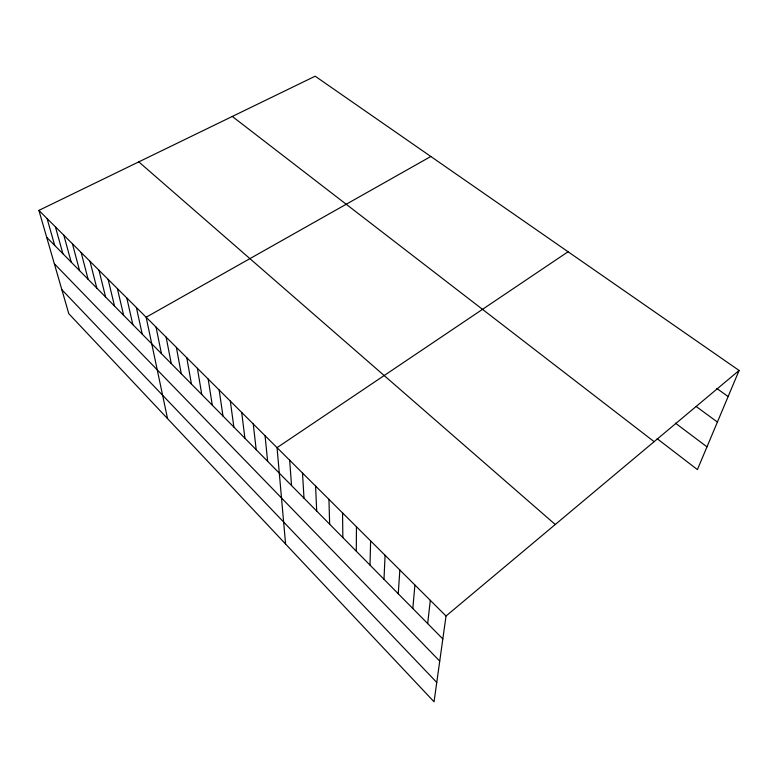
<?xml version="1.0" encoding="UTF-8"?>
<svg xmlns="http://www.w3.org/2000/svg" width="778" height="778" viewBox="0 0 778 778"><rect width="100%" height="100%" fill="white"/><g stroke="black" fill="none" stroke-linecap="round" stroke-linejoin="round"><path stroke-width="1.17" d="M356.295 551.203L356.45 526.755M370.007 565.1L370.62 540.875M383.992 579.289L385.081 555.288M398.258 593.75L399.843 570.002M412.817 608.513L414.917 585.017M427.667 623.567L430.312 600.353M739.1 370.474L446.027 616.011L434.056 701.795L68.785 313.67L38.9 210.391L315.168 76.205L739.1 370.474L697.409 469.601L657.138 438.675M568.066 251.751L277.046 447.651L285.584 544.026M430.817 156.485L146.138 317.229L167.533 418.593M716.81 388.465L728.14 396.547M696.135 406.476L717.413 422.046M675.401 423.135L706.978 446.844M232.311 116.447L654.133 441.661M138.785 161.873L555.259 524.498M38.9 210.391L446.027 616.011M46.68 237.28L442.828 638.942M54.353 263.771L439.735 661.115M61.861 289.717L436.759 682.432M47.088 218.55L54.723 245.44M55.403 226.836L62.892 253.716M63.845 235.248L71.177 262.108M72.422 243.786L79.58 270.637M81.136 252.471L88.118 279.292M89.976 261.282L96.793 288.084M98.971 270.238L105.594 297.011M108.103 279.331L114.541 306.085M117.381 288.58L123.624 315.284M126.804 297.974L132.844 324.64M136.393 307.524L142.218 334.151M156.047 327.1L161.425 353.62M166.122 337.137L171.267 363.598M176.363 347.348L181.264 373.741M186.788 357.724L191.437 384.05M197.388 368.286L201.774 394.524M208.173 379.032L212.287 405.182M219.143 389.963L222.975 416.026M230.317 401.098L233.857 427.054M241.686 412.428L244.924 438.277M253.258 423.952L256.186 449.694M265.045 435.699L267.642 461.315M289.649 460.206L291.546 485.55M302.496 473.005L304.004 498.183M315.586 486.046L316.704 511.058M328.938 499.35L329.648 524.187M342.553 512.916L342.845 537.559"/></g></svg>
